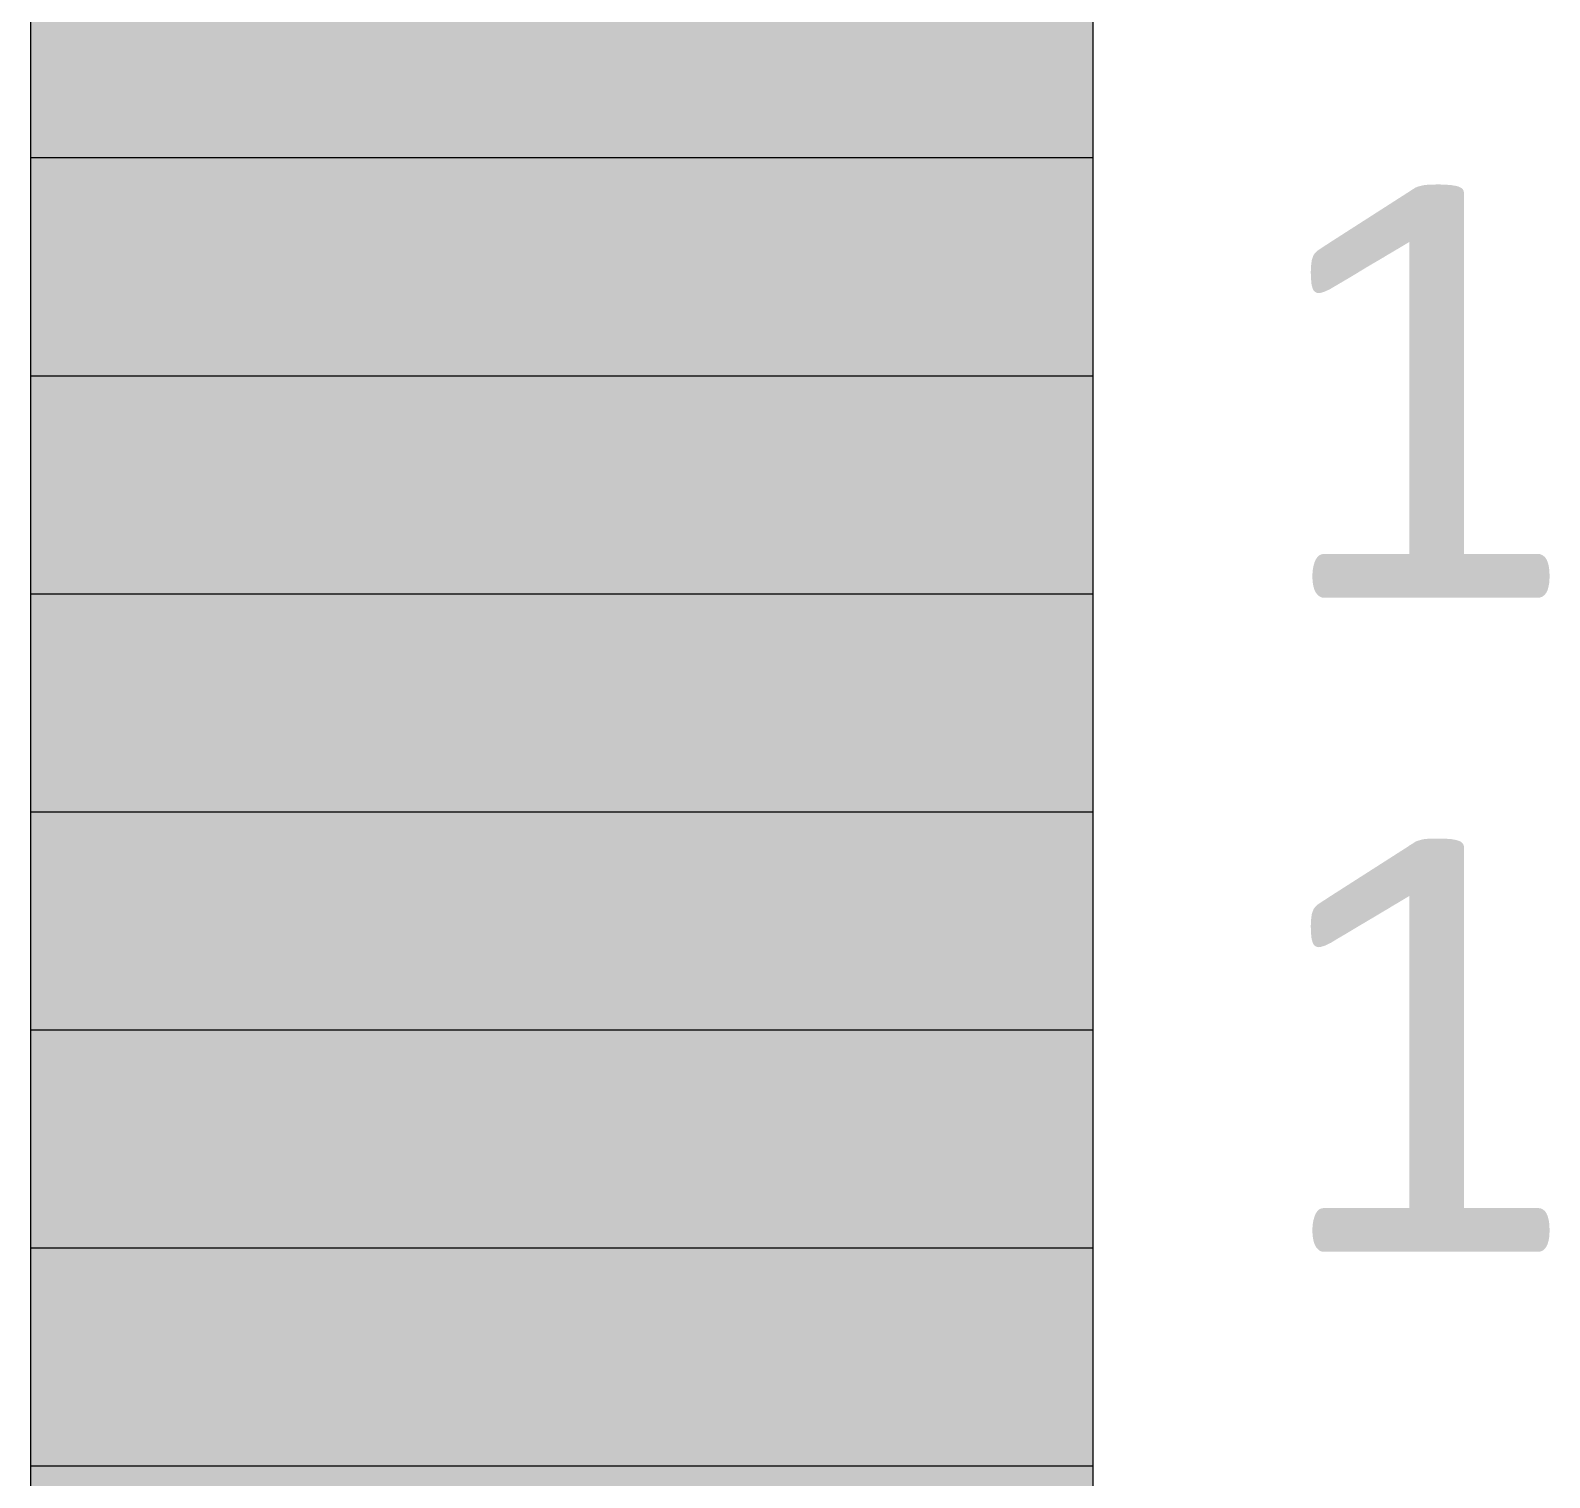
# Model space of a CAD drawing. Header units: inches. Extents: x 79.49066 to 79.49309, y 16.68944 to 16.6915.
# Drawn here: x 79.4928573 to 79.4929736, y 16.6906292 to 16.6907401 of the extents above; entities that cross this region are included whole.
import ezdxf

# ---------------------------------------------------------------- set-up
doc = ezdxf.new("R2010")
doc.units = ezdxf.units.IN
doc.header["$MEASUREMENT"] = 0
doc.layers.add('GSLAYER', color=7, linetype='CONTINUOUS')

msp = doc.modelspace()

# ---------------------------------------------------------------- hatches: boundary and pattern name
at = {"layer": 'GSLAYER', "true_color": 0xffad00}
msp.add_hatch(color=40, dxfattribs=at).paths.add_polyline_path([(79.49293868, 16.69073036), (79.49293868, 16.69074706), (79.49285726, 16.69074706), (79.49285726, 16.69073036)])
at = {"layer": 'GSLAYER', "true_color": 0xffb700}
msp.add_hatch(color=40, dxfattribs=at).paths.add_polyline_path([(79.49293868, 16.69071366), (79.49293868, 16.69073036), (79.49285726, 16.69073036), (79.49285726, 16.69071366)])
at = {"layer": 'GSLAYER', "true_color": 0x000000}
for points in [[(79.49296707, 16.69072391), (79.49296707, 16.69072763), (79.49296706, 16.69072777), (79.492967, 16.69072791), (79.4929669, 16.69072802), (79.49296689, 16.69072803), (79.49296679, 16.69072808), (79.49296671, 16.69072812), (79.49296667, 16.69072814), (79.49296645, 16.6907282), (79.49296625, 16.69072823), (79.4929661, 16.69072826), (79.49296592, 16.69072827), (79.49296567, 16.69072829), (79.49296567, 16.69072829), (79.49296513, 16.69072831), (79.4929644, 16.69072829), (79.4929644, 16.69072829), (79.49296413, 16.69072827), (79.49296404, 16.69072826), (79.49296389, 16.69072823), (79.49296377, 16.6907282), (79.49296353, 16.69072814), (79.4929635, 16.69072812), (79.49296339, 16.69072808), (79.4929633, 16.69072803), (79.49296329, 16.69072802), (79.49296311, 16.69072791), (79.4929629, 16.69072777), (79.49296268, 16.69072763), (79.49295688, 16.69072391)], [(79.49295608, 16.69072), (79.49295609, 16.69072), (79.49295623, 16.69072004), (79.49295641, 16.6907201), (79.49295643, 16.69072011), (79.49295663, 16.6907202), (79.49295682, 16.69072029), (79.49295687, 16.69072032), (79.49295739, 16.69072063), (79.49295809, 16.69072104), (79.49295894, 16.69072155), (79.49295958, 16.69072194), (79.49296012, 16.69072226), (79.49296057, 16.69072252), (79.49296094, 16.69072274), (79.49296125, 16.69072293), (79.49296151, 16.69072308), (79.49296176, 16.69072323), (79.492962, 16.69072337), (79.4929629, 16.69072391), (79.49295688, 16.69072391), (79.49295605, 16.69072337), (79.49295585, 16.69072323), (79.49295569, 16.69072308), (79.49295557, 16.69072293), (79.49295549, 16.69072274), (79.49295542, 16.69072252), (79.49295538, 16.69072226), (79.49295535, 16.69072194), (79.49295534, 16.69072155), (79.49295536, 16.69072104), (79.4929554, 16.69072063), (79.49295549, 16.69072032), (79.4929555, 16.69072029), (79.49295555, 16.6907202), (79.49295563, 16.69072011), (79.49295565, 16.6907201), (79.49295572, 16.69072004), (79.49295583, 16.69072), (79.49295585, 16.69072), (79.49295595, 16.69071999)], [(79.49296707, 16.6907), (79.49296707, 16.69072391), (79.4929629, 16.69072391), (79.4929629, 16.6907)], [(79.49297276, 16.69069665), (79.49297293, 16.69069667), (79.49297309, 16.69069674), (79.49297324, 16.69069685), (79.49297337, 16.69069702), (79.49297348, 16.69069724), (79.49297356, 16.69069753), (79.49297362, 16.69069788), (79.49297363, 16.6906983), (79.49297362, 16.69069871), (79.49297357, 16.69069906), (79.4929735, 16.69069934), (79.4929734, 16.69069958), (79.49297328, 16.69069976), (79.49297312, 16.69069989), (79.49297295, 16.69069998), (79.49297276, 16.6907), (79.49295634, 16.6907), (79.49295615, 16.69069998), (79.49295598, 16.69069989), (79.49295584, 16.69069976), (79.49295572, 16.69069958), (79.49295562, 16.69069934), (79.49295554, 16.69069906), (79.49295548, 16.69069871), (79.49295546, 16.6906983), (79.49295548, 16.69069788), (79.49295554, 16.69069753), (79.49295562, 16.69069724), (79.49295574, 16.69069702), (79.49295588, 16.69069685), (79.49295602, 16.69069674), (79.49295617, 16.69069667), (79.49295634, 16.69069665)], [(79.49296707, 16.69067381), (79.49296707, 16.69067752), (79.49296706, 16.69067767), (79.492967, 16.6906778), (79.4929669, 16.69067791), (79.49296689, 16.69067792), (79.49296679, 16.69067798), (79.49296671, 16.69067802), (79.49296667, 16.69067803), (79.49296645, 16.6906781), (79.49296625, 16.69067813), (79.4929661, 16.69067816), (79.49296592, 16.69067817), (79.49296567, 16.69067819), (79.49296567, 16.69067819), (79.49296513, 16.6906782), (79.4929644, 16.69067819), (79.4929644, 16.69067819), (79.49296413, 16.69067817), (79.49296404, 16.69067816), (79.49296389, 16.69067813), (79.49296377, 16.6906781), (79.49296353, 16.69067803), (79.4929635, 16.69067802), (79.49296339, 16.69067798), (79.4929633, 16.69067792), (79.49296329, 16.69067791), (79.49296311, 16.6906778), (79.4929629, 16.69067767), (79.49296268, 16.69067752), (79.49295688, 16.69067381)], [(79.49295608, 16.6906699), (79.49295609, 16.6906699), (79.49295623, 16.69066994), (79.49295641, 16.69066999), (79.49295643, 16.69067), (79.49295663, 16.6906701), (79.49295682, 16.69067019), (79.49295687, 16.69067021), (79.49295739, 16.69067053), (79.49295809, 16.69067094), (79.49295894, 16.69067145), (79.49295958, 16.69067183), (79.49296012, 16.69067215), (79.49296057, 16.69067242), (79.49296094, 16.69067264), (79.49296125, 16.69067282), (79.49296151, 16.69067298), (79.49296176, 16.69067313), (79.492962, 16.69067327), (79.4929629, 16.69067381), (79.49295688, 16.69067381), (79.49295605, 16.69067327), (79.49295585, 16.69067313), (79.49295569, 16.69067298), (79.49295557, 16.69067282), (79.49295549, 16.69067264), (79.49295542, 16.69067242), (79.49295538, 16.69067215), (79.49295535, 16.69067183), (79.49295534, 16.69067145), (79.49295536, 16.69067094), (79.4929554, 16.69067053), (79.49295549, 16.69067021), (79.4929555, 16.69067019), (79.49295555, 16.6906701), (79.49295563, 16.69067), (79.49295565, 16.69066999), (79.49295572, 16.69066994), (79.49295583, 16.6906699), (79.49295585, 16.6906699), (79.49295595, 16.69066988)], [(79.49296707, 16.6906499), (79.49296707, 16.69067381), (79.4929629, 16.69067381), (79.4929629, 16.6906499)], [(79.49297276, 16.69064655), (79.49297293, 16.69064657), (79.49297309, 16.69064663), (79.49297324, 16.69064675), (79.49297337, 16.69064691), (79.49297348, 16.69064714), (79.49297356, 16.69064742), (79.49297362, 16.69064778), (79.49297363, 16.6906482), (79.49297362, 16.69064861), (79.49297357, 16.69064895), (79.4929735, 16.69064924), (79.4929734, 16.69064948), (79.49297328, 16.69064966), (79.49297312, 16.69064979), (79.49297295, 16.69064987), (79.49297276, 16.6906499), (79.49295634, 16.6906499), (79.49295615, 16.69064987), (79.49295598, 16.69064979), (79.49295584, 16.69064966), (79.49295572, 16.69064948), (79.49295562, 16.69064924), (79.49295554, 16.69064895), (79.49295548, 16.69064861), (79.49295546, 16.6906482), (79.49295548, 16.69064778), (79.49295554, 16.69064742), (79.49295562, 16.69064714), (79.49295574, 16.69064691), (79.49295588, 16.69064675), (79.49295602, 16.69064663), (79.49295617, 16.69064657), (79.49295634, 16.69064655)]]:
    msp.add_hatch(color=18, dxfattribs=at).paths.add_polyline_path(points)
at = {"layer": 'GSLAYER', "true_color": 0xffc100}
msp.add_hatch(color=40, dxfattribs=at).paths.add_polyline_path([(79.49293868, 16.69069696), (79.49293868, 16.69071366), (79.49285726, 16.69071366), (79.49285726, 16.69069696)])
at = {"layer": 'GSLAYER', "true_color": 0xffcb00}
msp.add_hatch(color=40, dxfattribs=at).paths.add_polyline_path([(79.49293868, 16.69068026), (79.49293868, 16.69069696), (79.49285726, 16.69069696), (79.49285726, 16.69068026)])
at = {"layer": 'GSLAYER', "true_color": 0xffd400}
msp.add_hatch(color=40, dxfattribs=at).paths.add_polyline_path([(79.49293868, 16.69066355), (79.49293868, 16.69068026), (79.49285726, 16.69068026), (79.49285726, 16.69066355)])
at = {"layer": 'GSLAYER', "true_color": 0xffde00}
msp.add_hatch(color=40, dxfattribs=at).paths.add_polyline_path([(79.49293868, 16.69064685), (79.49293868, 16.69066355), (79.49285726, 16.69066355), (79.49285726, 16.69064685)])
at = {"layer": 'GSLAYER', "true_color": 0xffe800}
msp.add_hatch(color=2, dxfattribs=at).paths.add_polyline_path([(79.49293868, 16.69063015), (79.49293868, 16.69064685), (79.49285726, 16.69064685), (79.49285726, 16.69063015)])
at = {"layer": 'GSLAYER', "true_color": 0xfff200}
msp.add_hatch(color=2, dxfattribs=at).paths.add_polyline_path([(79.49293868, 16.69061345), (79.49293868, 16.69063015), (79.49285726, 16.69063015), (79.49285726, 16.69061345)])

# ---------------------------------------------------------------- linework, layer by layer
at = {"layer": 'GSLAYER', "color": 18, "true_color": 0x000000, "flags": 128}
msp.add_lwpolyline([(79.49285726, 16.68981181), (79.49293868, 16.68981181), (79.49293868, 16.69111448), (79.49285726, 16.69111448)], close=True, dxfattribs=at)
at = {"layer": 'GSLAYER', "color": 253, "true_color": 0xb3b3b3, "flags": 128}
for points in [[(79.49285726, 16.69073036), (79.49293868, 16.69073036)], [(79.49285726, 16.69069696), (79.49293868, 16.69069696)], [(79.49285726, 16.69068026), (79.49293868, 16.69068026)], [(79.49285726, 16.69064685), (79.49293868, 16.69064685)], [(79.49285726, 16.69063015), (79.49293868, 16.69063015)]]:
    msp.add_lwpolyline(points, dxfattribs=at)
at = {"layer": 'GSLAYER', "color": 18, "true_color": 0x000000, "flags": 128}
for points in [[(79.49285726, 16.69071366), (79.49293868, 16.69071366)], [(79.49285726, 16.69066355), (79.49293868, 16.69066355)]]:
    msp.add_lwpolyline(points, dxfattribs=at)

doc.saveas('drawing.dxf')
